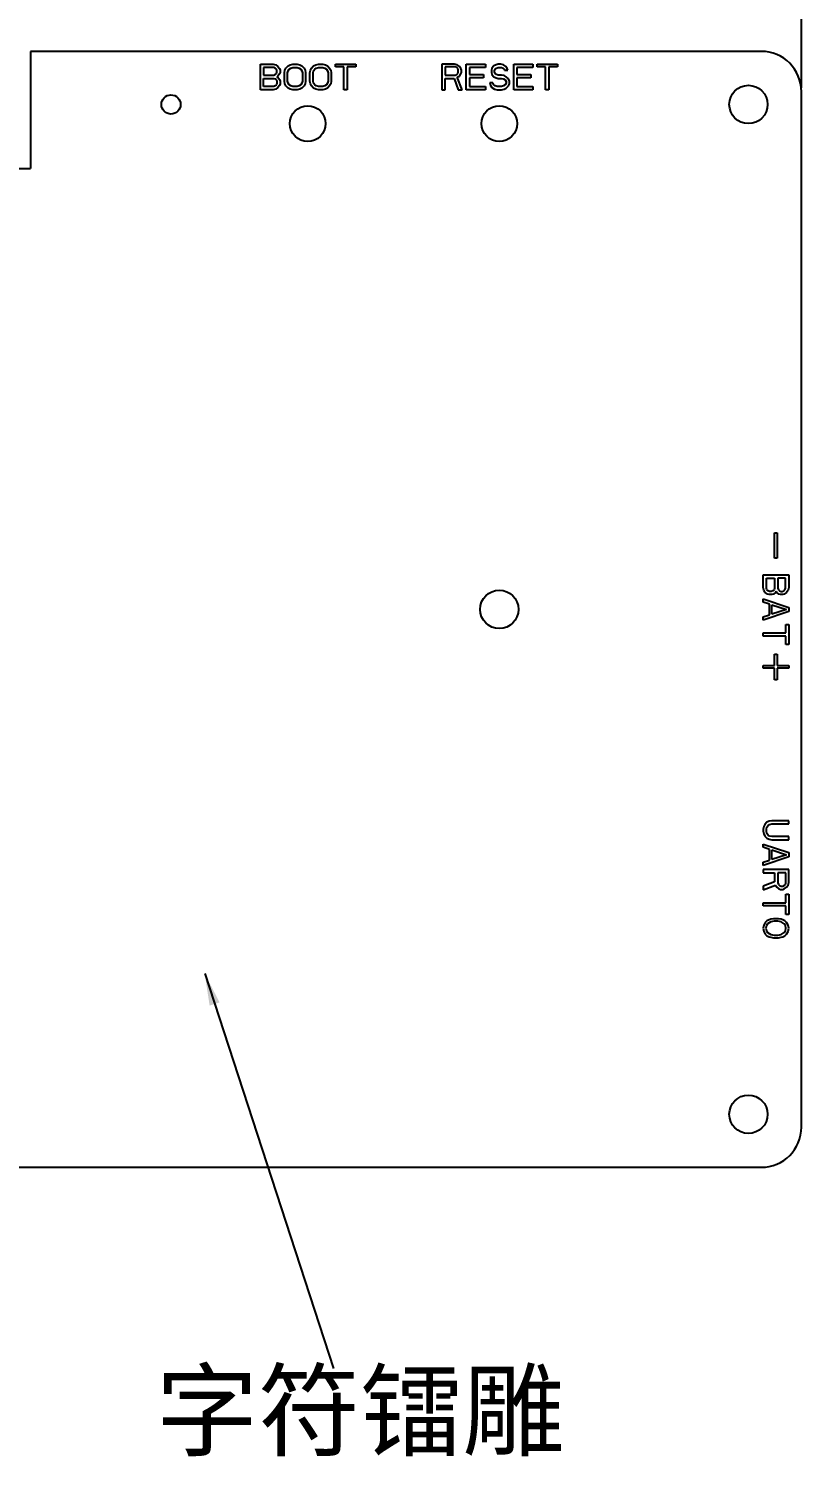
# Model space of a CAD drawing. Header units: millimetres. Extents: x 16785 to 17171, y 29514 to 29787.
# Drawn here: x 16913.9 to 16974.4, y 29610.4 to 29722.2 of the extents above; entities that cross this region are included whole.
import ezdxf

# ---------------------------------------------------------------- set-up
doc = ezdxf.new("R2010")
doc.units = ezdxf.units.MM
doc.header["$PDMODE"] = 2
doc.styles.get("Standard").update_dxf_attribs({"font": ''})
doc.styles.add('style3', font='')
doc.styles.get('Standard').set_extended_font_data('SimSun')
doc.styles.get('style3').set_extended_font_data('SimSun')
doc.dimstyles.new('ISO-25', dxfattribs={"dimtxt": 3, "dimasz": 2.5, "dimexe": 1.25, "dimexo": 0.3, "dimtad": 1, "dimdsep": 46, "dimtxsty": 'Standard', "dimcen": 2.5, "dimclrd": 5, "dimclre": 5, "dimadec": 0, "dimazin": 0, "dimtfac": 1, "dimtmove": 0, "dimatfit": 3, "dimfxl": 1, "dimarcsym": 0})

# ---------------------------------------------------------------- blocks, each defined once
blk = doc.blocks.new('*D6')
at = {"color": 5, "lineweight": -2}
for p, q in [((16867.09, 29717.52), (16867.09, 29729)), ((16974.39, 29717.52), (16974.39, 29729)), ((16869.59, 29727.75), (16971.89, 29727.75))]:
    blk.add_line(p, q, dxfattribs=at)
at = {"color": 5}
for points in [[(16869.59, 29728.17), (16869.59, 29727.34), (16867.09, 29727.75)], [(16971.89, 29728.17), (16971.89, 29727.34), (16974.39, 29727.75)]]:
    blk.add_solid(points, dxfattribs=at)
at = {"layer": 'Defpoints', "color": 0}
for p in [(16974.39, 29727.75), (16867.09, 29717.22), (16974.39, 29717.22)]:
    blk.add_point(p, dxfattribs=at)
at = {"color": 0, "insert": (16920.74, 29729.88), "char_height": 3, "attachment_point": 5}
blk.add_mtext('107.3', dxfattribs=at)

msp = doc.modelspace()

# ---------------------------------------------------------------- linework, layer by layer
at = {"color": 7, "linetype": 'Continuous'}
for p, q in [((16914.041, 29720.367), (16914.041, 29711.217)), ((16971.241, 29720.367), (16914.041, 29720.367)), ((16974.391, 29636.217), (16974.391, 29717.217)), ((16887.441, 29711.217), (16914.041, 29711.217)), ((16870.241, 29633.067), (16971.241, 29633.067))]:
    msp.add_line(p, q, dxfattribs=at)
at = {"color": 4, "linetype": 'Continuous'}
for p, q in [((16932.041, 29717.367), (16932.041, 29719.367)), ((16932.041, 29719.367), (16933.041, 29719.367)), ((16932.291, 29719.112), (16932.291, 29718.516)), ((16933.082, 29719.112), (16932.291, 29719.112)), ((16932.291, 29718.516), (16933.082, 29718.516)), ((16933.041, 29719.367), (16933.249, 29719.324)), ((16933.207, 29719.069), (16933.082, 29719.112)), ((16933.082, 29718.516), (16933.207, 29718.558)), ((16933.291, 29718.984), (16933.207, 29719.069)), ((16933.207, 29718.558), (16933.291, 29718.643)), ((16933.249, 29719.324), (16933.416, 29719.197)), ((16933.332, 29718.856), (16933.291, 29718.984)), ((16933.291, 29718.643), (16933.332, 29718.771)), ((16933.332, 29718.771), (16933.332, 29718.856)), ((16933.416, 29719.197), (16933.541, 29719.026)), ((16933.541, 29718.601), (16933.416, 29718.431)), ((16933.541, 29719.026), (16933.582, 29718.899)), ((16933.582, 29718.729), (16933.541, 29718.601)), ((16933.582, 29718.899), (16933.582, 29718.729)), ((16933.916, 29718.686), (16933.957, 29718.899)), ((16933.916, 29718.048), (16933.916, 29718.686)), ((16933.957, 29718.899), (16934.041, 29719.069)), ((16934.041, 29719.069), (16934.207, 29719.239)), ((16934.166, 29718.686), (16934.207, 29718.856)), ((16934.166, 29718.048), (16934.166, 29718.686)), ((16934.207, 29719.239), (16934.374, 29719.324)), ((16934.207, 29718.856), (16934.291, 29718.984)), ((16934.291, 29718.984), (16934.416, 29719.069)), ((16934.374, 29719.324), (16934.582, 29719.367)), ((16934.416, 29719.069), (16934.582, 29719.112)), ((16934.582, 29719.367), (16934.916, 29719.367)), ((16934.582, 29719.112), (16934.916, 29719.112)), ((16934.916, 29719.367), (16935.124, 29719.324)), ((16934.916, 29719.112), (16935.082, 29719.069)), ((16935.082, 29719.069), (16935.207, 29718.984)), ((16935.124, 29719.324), (16935.291, 29719.239)), ((16935.207, 29718.984), (16935.291, 29718.856)), ((16935.291, 29719.239), (16935.457, 29719.069)), ((16935.291, 29718.856), (16935.332, 29718.686)), ((16935.332, 29718.686), (16935.332, 29718.048)), ((16935.457, 29719.069), (16935.541, 29718.899)), ((16935.541, 29718.899), (16935.582, 29718.686)), ((16935.582, 29718.686), (16935.582, 29718.048)), ((16935.916, 29718.686), (16935.957, 29718.899)), ((16935.916, 29718.048), (16935.916, 29718.686)), ((16935.957, 29718.899), (16936.041, 29719.069)), ((16936.041, 29719.069), (16936.207, 29719.239)), ((16936.166, 29718.686), (16936.207, 29718.856)), ((16936.166, 29718.048), (16936.166, 29718.686)), ((16936.207, 29719.239), (16936.374, 29719.324)), ((16936.207, 29718.856), (16936.291, 29718.984)), ((16936.291, 29718.984), (16936.416, 29719.069)), ((16936.374, 29719.324), (16936.582, 29719.367)), ((16936.416, 29719.069), (16936.582, 29719.112)), ((16936.582, 29719.367), (16936.916, 29719.367)), ((16936.582, 29719.112), (16936.916, 29719.112)), ((16936.916, 29719.367), (16937.124, 29719.324)), ((16936.916, 29719.112), (16937.082, 29719.069)), ((16937.082, 29719.069), (16937.207, 29718.984)), ((16937.124, 29719.324), (16937.291, 29719.239)), ((16937.207, 29718.984), (16937.291, 29718.856)), ((16937.291, 29719.239), (16937.457, 29719.069)), ((16937.291, 29718.856), (16937.332, 29718.686)), ((16937.332, 29718.686), (16937.332, 29718.048)), ((16937.457, 29719.069), (16937.541, 29718.899)), ((16937.541, 29718.899), (16937.582, 29718.686)), ((16937.582, 29718.686), (16937.582, 29718.048)), ((16937.916, 29719.154), (16937.916, 29719.367)), ((16937.916, 29719.367), (16939.499, 29719.367)), ((16938.582, 29719.154), (16937.916, 29719.154)), ((16938.582, 29717.367), (16938.582, 29719.154)), ((16938.832, 29719.154), (16938.832, 29717.367)), ((16939.499, 29719.154), (16938.832, 29719.154)), ((16939.499, 29719.367), (16939.499, 29719.154)), ((16947.241, 29719.367), (16946.241, 29719.367)), ((16946.241, 29719.367), (16946.241, 29717.367)), ((16947.282, 29719.154), (16946.491, 29719.154)), ((16946.491, 29719.154), (16946.491, 29718.516)), ((16946.491, 29718.516), (16947.282, 29718.516)), ((16947.449, 29719.324), (16947.241, 29719.367)), ((16947.407, 29719.112), (16947.282, 29719.154)), ((16947.282, 29718.516), (16947.407, 29718.558)), ((16947.491, 29719.026), (16947.407, 29719.112)), ((16947.407, 29718.558), (16947.491, 29718.643)), ((16947.616, 29719.197), (16947.449, 29719.324)), ((16947.532, 29718.899), (16947.491, 29719.026)), ((16947.491, 29718.643), (16947.532, 29718.771)), ((16947.532, 29718.771), (16947.532, 29718.899)), ((16947.741, 29719.026), (16947.616, 29719.197)), ((16947.616, 29718.431), (16947.741, 29718.601)), ((16947.782, 29718.899), (16947.741, 29719.026)), ((16947.741, 29718.601), (16947.782, 29718.729)), ((16947.782, 29718.729), (16947.782, 29718.899)), ((16948.157, 29719.367), (16949.657, 29719.367)), ((16948.157, 29717.367), (16948.157, 29719.367)), ((16949.657, 29719.112), (16948.407, 29719.112)), ((16948.407, 29719.112), (16948.407, 29718.558)), ((16948.407, 29718.558), (16949.491, 29718.558)), ((16949.491, 29718.558), (16949.491, 29718.303)), ((16949.657, 29719.367), (16949.657, 29719.112)), ((16950.157, 29719.069), (16950.116, 29718.899)), ((16950.116, 29718.899), (16950.116, 29718.729)), ((16950.116, 29718.729), (16950.157, 29718.558)), ((16950.324, 29719.239), (16950.157, 29719.069)), ((16950.157, 29718.558), (16950.324, 29718.388)), ((16950.491, 29719.324), (16950.324, 29719.239)), ((16950.366, 29718.856), (16950.407, 29718.984)), ((16950.366, 29718.771), (16950.366, 29718.856)), ((16950.407, 29718.643), (16950.366, 29718.771)), ((16950.407, 29718.984), (16950.532, 29719.069)), ((16950.532, 29718.558), (16950.407, 29718.643)), ((16950.657, 29719.367), (16950.491, 29719.324)), ((16950.532, 29719.069), (16950.657, 29719.112)), ((16950.657, 29718.516), (16950.532, 29718.558)), ((16950.866, 29719.367), (16950.657, 29719.367)), ((16950.657, 29719.112), (16950.907, 29719.112)), ((16950.907, 29718.516), (16950.657, 29718.516)), ((16951.074, 29719.324), (16950.866, 29719.367)), ((16950.907, 29719.112), (16951.032, 29719.069)), ((16951.116, 29718.473), (16950.907, 29718.516)), ((16951.032, 29719.069), (16951.116, 29718.984)), ((16951.241, 29719.197), (16951.074, 29719.324)), ((16951.116, 29718.984), (16951.157, 29718.899)), ((16951.282, 29718.388), (16951.116, 29718.473)), ((16951.157, 29718.899), (16951.407, 29718.899)), ((16951.366, 29719.026), (16951.241, 29719.197)), ((16951.407, 29718.899), (16951.366, 29719.026)), ((16951.866, 29719.367), (16953.366, 29719.367)), ((16951.866, 29717.367), (16951.866, 29719.367)), ((16953.366, 29719.112), (16952.116, 29719.112)), ((16952.116, 29719.112), (16952.116, 29718.558)), ((16952.116, 29718.558), (16953.199, 29718.558)), ((16953.199, 29718.558), (16953.199, 29718.303)), ((16953.366, 29719.367), (16953.366, 29719.112)), ((16953.699, 29719.367), (16955.282, 29719.367)), ((16953.699, 29719.154), (16953.699, 29719.367)), ((16954.366, 29719.154), (16953.699, 29719.154)), ((16954.366, 29717.367), (16954.366, 29719.154)), ((16955.282, 29719.154), (16954.616, 29719.154)), ((16954.616, 29719.154), (16954.616, 29717.367)), ((16955.282, 29719.367), (16955.282, 29719.154)), ((16933.041, 29717.367), (16932.041, 29717.367)), ((16932.291, 29717.622), (16932.291, 29718.261)), ((16932.291, 29718.261), (16933.082, 29718.261)), ((16933.082, 29717.622), (16932.291, 29717.622)), ((16933.249, 29717.409), (16933.041, 29717.367)), ((16933.082, 29718.261), (16933.207, 29718.218)), ((16933.207, 29717.665), (16933.082, 29717.622)), ((16933.207, 29718.218), (16933.291, 29718.133)), ((16933.291, 29717.75), (16933.207, 29717.665)), ((16933.416, 29717.537), (16933.249, 29717.409)), ((16933.291, 29718.133), (16933.332, 29718.005)), ((16933.332, 29717.878), (16933.291, 29717.75)), ((16933.416, 29718.431), (16933.332, 29718.388)), ((16933.332, 29718.388), (16933.416, 29718.346)), ((16933.332, 29718.005), (16933.332, 29717.878)), ((16933.416, 29718.346), (16933.541, 29718.175)), ((16933.541, 29717.707), (16933.416, 29717.537)), ((16933.541, 29718.175), (16933.582, 29718.048)), ((16933.582, 29717.835), (16933.541, 29717.707)), ((16933.582, 29718.048), (16933.582, 29717.835)), ((16933.957, 29717.835), (16933.916, 29718.048)), ((16934.041, 29717.665), (16933.957, 29717.835)), ((16934.207, 29717.495), (16934.041, 29717.665)), ((16934.207, 29717.878), (16934.166, 29718.048)), ((16934.291, 29717.75), (16934.207, 29717.878)), ((16934.374, 29717.409), (16934.207, 29717.495)), ((16934.416, 29717.665), (16934.291, 29717.75)), ((16934.582, 29717.367), (16934.374, 29717.409)), ((16934.582, 29717.622), (16934.416, 29717.665)), ((16934.916, 29717.622), (16934.582, 29717.622)), ((16934.916, 29717.367), (16934.582, 29717.367)), ((16935.082, 29717.665), (16934.916, 29717.622)), ((16935.124, 29717.409), (16934.916, 29717.367)), ((16935.207, 29717.75), (16935.082, 29717.665)), ((16935.291, 29717.495), (16935.124, 29717.409)), ((16935.291, 29717.878), (16935.207, 29717.75)), ((16935.332, 29718.048), (16935.291, 29717.878)), ((16935.457, 29717.665), (16935.291, 29717.495)), ((16935.541, 29717.835), (16935.457, 29717.665)), ((16935.582, 29718.048), (16935.541, 29717.835)), ((16935.957, 29717.835), (16935.916, 29718.048)), ((16936.041, 29717.665), (16935.957, 29717.835)), ((16936.207, 29717.495), (16936.041, 29717.665)), ((16936.207, 29717.878), (16936.166, 29718.048)), ((16936.291, 29717.75), (16936.207, 29717.878)), ((16936.374, 29717.409), (16936.207, 29717.495)), ((16936.416, 29717.665), (16936.291, 29717.75)), ((16936.582, 29717.367), (16936.374, 29717.409)), ((16936.582, 29717.622), (16936.416, 29717.665)), ((16936.916, 29717.622), (16936.582, 29717.622)), ((16936.916, 29717.367), (16936.582, 29717.367)), ((16937.082, 29717.665), (16936.916, 29717.622)), ((16937.124, 29717.409), (16936.916, 29717.367)), ((16937.207, 29717.75), (16937.082, 29717.665)), ((16937.291, 29717.495), (16937.124, 29717.409)), ((16937.291, 29717.878), (16937.207, 29717.75)), ((16937.332, 29718.048), (16937.291, 29717.878)), ((16937.457, 29717.665), (16937.291, 29717.495)), ((16937.541, 29717.835), (16937.457, 29717.665)), ((16937.582, 29718.048), (16937.541, 29717.835)), ((16938.832, 29717.367), (16938.582, 29717.367)), ((16946.241, 29717.367), (16946.491, 29717.367)), ((16946.491, 29718.261), (16947.199, 29718.261)), ((16946.491, 29717.367), (16946.491, 29718.261)), ((16947.199, 29718.261), (16947.532, 29717.367)), ((16947.449, 29718.346), (16947.616, 29718.431)), ((16947.824, 29717.367), (16947.449, 29718.346)), ((16947.532, 29717.367), (16947.824, 29717.367)), ((16949.657, 29717.367), (16948.157, 29717.367)), ((16949.491, 29718.303), (16948.407, 29718.303)), ((16948.407, 29718.303), (16948.407, 29717.622)), ((16948.407, 29717.622), (16949.657, 29717.622)), ((16949.657, 29717.622), (16949.657, 29717.367)), ((16950.241, 29717.92), (16949.991, 29717.92)), ((16949.991, 29717.92), (16950.032, 29717.75)), ((16950.032, 29717.75), (16950.157, 29717.537)), ((16950.157, 29717.537), (16950.366, 29717.409)), ((16950.282, 29717.792), (16950.241, 29717.92)), ((16950.407, 29717.665), (16950.282, 29717.792)), ((16950.324, 29718.388), (16950.491, 29718.303)), ((16950.366, 29717.409), (16950.574, 29717.367)), ((16950.574, 29717.622), (16950.407, 29717.665)), ((16950.491, 29718.303), (16950.657, 29718.261)), ((16950.907, 29717.622), (16950.574, 29717.622)), ((16950.574, 29717.367), (16950.907, 29717.367)), ((16950.657, 29718.261), (16950.907, 29718.261)), ((16950.907, 29718.261), (16951.074, 29718.218)), ((16951.074, 29717.665), (16950.907, 29717.622)), ((16950.907, 29717.367), (16951.116, 29717.409)), ((16951.074, 29718.218), (16951.199, 29718.133)), ((16951.199, 29717.75), (16951.074, 29717.665)), ((16951.116, 29717.409), (16951.282, 29717.495)), ((16951.199, 29718.133), (16951.282, 29718.005)), ((16951.282, 29717.878), (16951.199, 29717.75)), ((16951.449, 29718.218), (16951.282, 29718.388)), ((16951.282, 29718.005), (16951.282, 29717.878)), ((16951.282, 29717.495), (16951.449, 29717.665)), ((16951.532, 29718.048), (16951.449, 29718.218)), ((16951.449, 29717.665), (16951.532, 29717.835)), ((16951.532, 29717.835), (16951.532, 29718.048)), ((16953.366, 29717.367), (16951.866, 29717.367)), ((16953.199, 29718.303), (16952.116, 29718.303)), ((16952.116, 29718.303), (16952.116, 29717.622)), ((16952.116, 29717.622), (16953.366, 29717.622)), ((16953.366, 29717.622), (16953.366, 29717.367)), ((16954.616, 29717.367), (16954.366, 29717.367)), ((16972.291, 29682.717), (16972.491, 29682.717)), ((16972.291, 29680.717), (16972.291, 29682.717)), ((16972.491, 29682.717), (16972.491, 29680.717)), ((16972.491, 29680.717), (16972.291, 29680.717)), ((16971.391, 29679.417), (16973.391, 29679.417)), ((16971.391, 29678.417), (16971.391, 29679.417)), ((16973.391, 29679.417), (16973.391, 29678.417)), ((16971.433, 29678.209), (16971.391, 29678.417)), ((16971.646, 29679.167), (16972.284, 29679.167)), ((16971.646, 29678.375), (16971.646, 29679.167)), ((16971.688, 29678.25), (16971.646, 29678.375)), ((16971.774, 29678.167), (16971.688, 29678.25)), ((16972.242, 29678.25), (16972.157, 29678.167)), ((16972.284, 29678.375), (16972.242, 29678.25)), ((16972.284, 29679.167), (16972.284, 29678.375)), ((16973.135, 29679.167), (16972.54, 29679.167)), ((16972.54, 29679.167), (16972.54, 29678.375)), ((16972.54, 29678.375), (16972.582, 29678.25)), ((16972.582, 29678.25), (16972.667, 29678.167)), ((16973.008, 29678.167), (16973.093, 29678.25)), ((16973.093, 29678.25), (16973.135, 29678.375)), ((16973.135, 29678.375), (16973.135, 29679.167)), ((16973.391, 29678.417), (16973.348, 29678.209)), ((16971.391, 29677.542), (16973.391, 29676.875)), ((16971.391, 29677.292), (16971.391, 29677.542)), ((16971.901, 29677.125), (16971.391, 29677.292)), ((16971.561, 29678.042), (16971.433, 29678.209)), ((16971.731, 29677.917), (16971.561, 29678.042)), ((16971.859, 29677.875), (16971.731, 29677.917)), ((16971.901, 29678.125), (16971.774, 29678.167)), ((16972.071, 29677.875), (16971.859, 29677.875)), ((16972.029, 29678.125), (16971.901, 29678.125)), ((16971.901, 29676.292), (16971.901, 29677.125)), ((16972.157, 29678.167), (16972.029, 29678.125)), ((16972.199, 29677.917), (16972.071, 29677.875)), ((16972.369, 29678.042), (16972.199, 29677.917)), ((16972.412, 29678.125), (16972.369, 29678.042)), ((16972.454, 29678.042), (16972.412, 29678.125)), ((16972.625, 29677.917), (16972.454, 29678.042)), ((16972.752, 29677.875), (16972.625, 29677.917)), ((16972.667, 29678.167), (16972.795, 29678.125)), ((16972.923, 29677.875), (16972.752, 29677.875)), ((16972.795, 29678.125), (16972.88, 29678.125)), ((16972.88, 29678.125), (16973.008, 29678.167)), ((16973.05, 29677.917), (16972.923, 29677.875)), ((16973.22, 29678.042), (16973.05, 29677.917)), ((16973.348, 29678.209), (16973.22, 29678.042)), ((16973.391, 29676.542), (16971.391, 29675.875)), ((16971.391, 29676.125), (16971.901, 29676.292)), ((16971.391, 29675.875), (16971.391, 29676.125)), ((16972.071, 29677.084), (16973.22, 29676.709)), ((16972.071, 29676.334), (16972.071, 29677.084)), ((16973.22, 29676.709), (16972.071, 29676.334)), ((16973.391, 29676.875), (16973.391, 29676.542)), ((16973.178, 29675.542), (16973.391, 29675.542)), ((16973.178, 29674.875), (16973.178, 29675.542)), ((16973.391, 29675.542), (16973.391, 29673.959)), ((16971.391, 29674.875), (16973.178, 29674.875)), ((16971.391, 29674.625), (16971.391, 29674.875)), ((16973.178, 29674.625), (16971.391, 29674.625)), ((16973.178, 29673.959), (16973.178, 29674.625)), ((16973.391, 29673.959), (16973.178, 29673.959)), ((16972.291, 29673.217), (16972.491, 29673.217)), ((16972.291, 29672.317), (16972.291, 29673.217)), ((16972.491, 29673.217), (16972.491, 29672.317)), ((16971.391, 29672.317), (16972.291, 29672.317)), ((16971.391, 29672.117), (16971.391, 29672.317)), ((16972.291, 29672.117), (16971.391, 29672.117)), ((16972.291, 29671.217), (16972.291, 29672.117)), ((16972.491, 29672.317), (16973.391, 29672.317)), ((16973.391, 29672.117), (16972.491, 29672.117)), ((16972.491, 29672.117), (16972.491, 29671.217)), ((16973.391, 29672.317), (16973.391, 29672.117)), ((16972.491, 29671.217), (16972.291, 29671.217)), ((16971.433, 29659.729), (16971.391, 29659.52)), ((16971.391, 29659.52), (16971.391, 29659.354)), ((16971.391, 29659.354), (16971.433, 29659.145)), ((16971.518, 29659.895), (16971.433, 29659.729)), ((16971.688, 29660.062), (16971.518, 29659.895)), ((16971.646, 29659.52), (16971.688, 29659.687)), ((16971.646, 29659.354), (16971.646, 29659.52)), ((16971.688, 29659.187), (16971.646, 29659.354)), ((16971.859, 29660.145), (16971.688, 29660.062)), ((16971.688, 29659.687), (16971.774, 29659.812)), ((16971.774, 29659.812), (16971.901, 29659.895)), ((16972.071, 29660.187), (16971.859, 29660.145)), ((16971.901, 29659.895), (16972.071, 29659.937)), ((16973.391, 29660.187), (16972.071, 29660.187)), ((16972.071, 29659.937), (16973.391, 29659.937)), ((16973.391, 29659.937), (16973.391, 29660.187)), ((16971.391, 29658.354), (16973.391, 29657.687)), ((16971.391, 29658.104), (16971.391, 29658.354)), ((16971.433, 29659.145), (16971.518, 29658.979)), ((16971.518, 29658.979), (16971.688, 29658.812)), ((16971.774, 29659.062), (16971.688, 29659.187)), ((16971.688, 29658.812), (16971.859, 29658.729)), ((16971.901, 29658.979), (16971.774, 29659.062)), ((16971.859, 29658.729), (16972.071, 29658.687)), ((16972.071, 29658.937), (16971.901, 29658.979)), ((16973.391, 29658.937), (16972.071, 29658.937)), ((16972.071, 29658.687), (16973.391, 29658.687)), ((16973.391, 29658.687), (16973.391, 29658.937)), ((16971.901, 29657.937), (16971.391, 29658.104)), ((16973.391, 29657.354), (16971.391, 29656.687)), ((16971.391, 29656.937), (16971.901, 29657.104)), ((16971.901, 29657.104), (16971.901, 29657.937)), ((16972.071, 29657.895), (16973.22, 29657.52)), ((16972.071, 29657.145), (16972.071, 29657.895)), ((16973.22, 29657.52), (16972.071, 29657.145)), ((16973.391, 29657.687), (16973.391, 29657.354)), ((16971.391, 29656.687), (16971.391, 29656.937)), ((16973.391, 29656.354), (16971.391, 29656.354)), ((16971.391, 29656.354), (16971.391, 29656.104)), ((16971.391, 29656.104), (16972.284, 29656.104)), ((16972.284, 29656.104), (16972.284, 29655.395)), ((16973.178, 29656.104), (16972.54, 29656.104)), ((16972.54, 29656.104), (16972.54, 29655.312)), ((16973.178, 29655.312), (16973.178, 29656.104)), ((16973.391, 29655.354), (16973.391, 29656.354)), ((16972.284, 29655.395), (16971.391, 29655.062)), ((16971.391, 29654.77), (16972.369, 29655.145)), ((16971.391, 29655.062), (16971.391, 29654.77)), ((16972.369, 29655.145), (16972.454, 29654.979)), ((16972.454, 29654.979), (16972.625, 29654.854)), ((16972.54, 29655.312), (16972.582, 29655.187)), ((16972.582, 29655.187), (16972.667, 29655.104)), ((16972.625, 29654.854), (16972.752, 29654.812)), ((16972.667, 29655.104), (16972.795, 29655.062)), ((16972.752, 29654.812), (16972.923, 29654.812)), ((16972.795, 29655.062), (16972.923, 29655.062)), ((16972.923, 29655.062), (16973.05, 29655.104)), ((16972.923, 29654.812), (16973.05, 29654.854)), ((16973.05, 29655.104), (16973.135, 29655.187)), ((16973.05, 29654.854), (16973.22, 29654.979)), ((16973.135, 29655.187), (16973.178, 29655.312)), ((16973.22, 29654.979), (16973.348, 29655.145)), ((16973.348, 29655.145), (16973.391, 29655.354)), ((16971.391, 29653.77), (16973.178, 29653.77)), ((16971.391, 29653.52), (16971.391, 29653.77)), ((16973.178, 29654.437), (16973.391, 29654.437)), ((16973.178, 29653.77), (16973.178, 29654.437)), ((16973.391, 29654.437), (16973.391, 29652.854)), ((16973.178, 29653.52), (16971.391, 29653.52)), ((16973.178, 29652.854), (16973.178, 29653.52)), ((16973.391, 29652.854), (16973.178, 29652.854)), ((16971.433, 29652.02), (16971.391, 29651.77)), ((16971.391, 29651.77), (16971.433, 29651.52)), ((16971.561, 29652.229), (16971.433, 29652.02)), ((16971.433, 29651.52), (16971.561, 29651.312)), ((16971.688, 29652.354), (16971.561, 29652.229)), ((16971.646, 29651.979), (16971.603, 29651.77)), ((16971.603, 29651.77), (16971.646, 29651.562)), ((16971.731, 29652.104), (16971.646, 29651.979)), ((16971.646, 29651.562), (16971.731, 29651.437)), ((16971.859, 29652.437), (16971.688, 29652.354)), ((16971.986, 29652.27), (16971.731, 29652.104)), ((16971.731, 29651.437), (16971.986, 29651.27)), ((16971.986, 29652.479), (16971.859, 29652.437)), ((16972.199, 29652.52), (16971.986, 29652.479)), ((16972.242, 29652.312), (16971.986, 29652.27)), ((16972.582, 29652.52), (16972.199, 29652.52)), ((16972.54, 29652.312), (16972.242, 29652.312)), ((16972.795, 29652.27), (16972.54, 29652.312)), ((16972.795, 29652.479), (16972.582, 29652.52)), ((16972.923, 29652.437), (16972.795, 29652.479)), ((16973.05, 29652.104), (16972.795, 29652.27)), ((16972.795, 29651.27), (16973.05, 29651.437)), ((16973.093, 29652.354), (16972.923, 29652.437)), ((16973.135, 29651.979), (16973.05, 29652.104)), ((16973.05, 29651.437), (16973.135, 29651.562)), ((16973.22, 29652.229), (16973.093, 29652.354)), ((16973.178, 29651.77), (16973.135, 29651.979)), ((16973.135, 29651.562), (16973.178, 29651.77)), ((16973.348, 29652.02), (16973.22, 29652.229)), ((16973.22, 29651.312), (16973.348, 29651.52)), ((16973.391, 29651.77), (16973.348, 29652.02)), ((16973.348, 29651.52), (16973.391, 29651.77)), ((16971.561, 29651.312), (16971.688, 29651.187)), ((16971.688, 29651.187), (16971.859, 29651.104)), ((16971.859, 29651.104), (16971.986, 29651.062)), ((16971.986, 29651.27), (16972.242, 29651.229)), ((16971.986, 29651.062), (16972.199, 29651.02)), ((16972.199, 29651.02), (16972.582, 29651.02)), ((16972.242, 29651.229), (16972.54, 29651.229)), ((16972.54, 29651.229), (16972.795, 29651.27)), ((16972.582, 29651.02), (16972.795, 29651.062)), ((16972.795, 29651.062), (16972.923, 29651.104)), ((16972.923, 29651.104), (16973.093, 29651.187)), ((16973.093, 29651.187), (16973.22, 29651.312))]:
    msp.add_line(p, q, dxfattribs=at)
at = {"color": 7, "linetype": 'Continuous'}
for centre, radius in [((16970.241, 29716.217), 1.5), ((16925.041, 29716.217), 0.75), ((16935.741, 29714.717), 1.4), ((16950.741, 29714.717), 1.4), ((16950.741, 29676.717), 1.5), ((16970.241, 29637.217), 1.5)]:
    msp.add_circle(centre, radius, dxfattribs=at)
for centre, start, end in [((16971.241, 29717.217), 0, 90), ((16971.241, 29636.217), 270, 0)]:
    msp.add_arc(centre, 3.15, start, end, dxfattribs=at)

# ---------------------------------------------------------------- texts
at = {"insert": (16923.852, 29616.964), "char_height": 5.8671, "attachment_point": 1, "style": 'style3'}
msp.add_mtext_dynamic_manual_height_columns('字符镭雕', width=73.63194, gutter_width=3.088, heights=[0], dxfattribs=at)

# ---------------------------------------------------------------- dimensions: what is measured, and where the dimension line sits
dim = msp.add_linear_dim(base=(16974.391, 29727.754), p1=(16867.091, 29717.217), p2=(16974.391, 29717.217), dimstyle='ISO-25')
dim.commit()
dim.dimension.update_dxf_attribs({"geometry": '*D6', "text_midpoint": (16920.741, 29729.879)})

# ---------------------------------------------------------------- leaders
msp.add_leader([(16927.68, 29648.219), (16937.768, 29617.322)], dimstyle='ISO-25', override={"dimgap": 0.625, "dimtad": 0})

doc.saveas('drawing.dxf')
